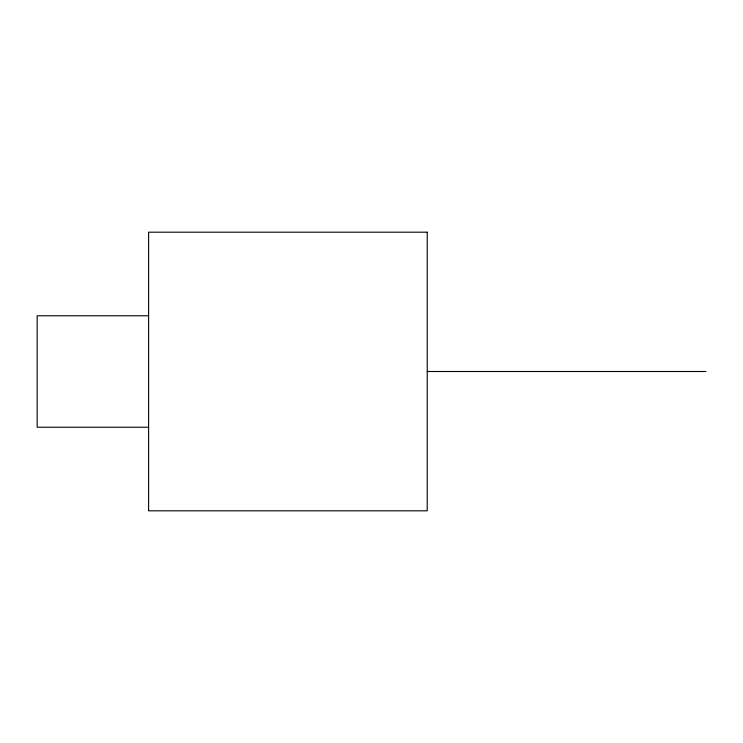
<?xml version="1.0" encoding="UTF-8"?>
<svg xmlns="http://www.w3.org/2000/svg" width="743" height="743" viewBox="0 0 743 743"><rect width="100%" height="100%" fill="white"/><g stroke="black" fill="none" stroke-linecap="round" stroke-linejoin="round"><path stroke-width="1.11" d="M148.6 315.775L37.15 315.775L37.15 427.225L148.6 427.225M427.225 371.5L705.85 371.5M427.225 232.188L148.6 232.188L148.6 510.812L427.225 510.812L427.225 232.188"/></g></svg>
